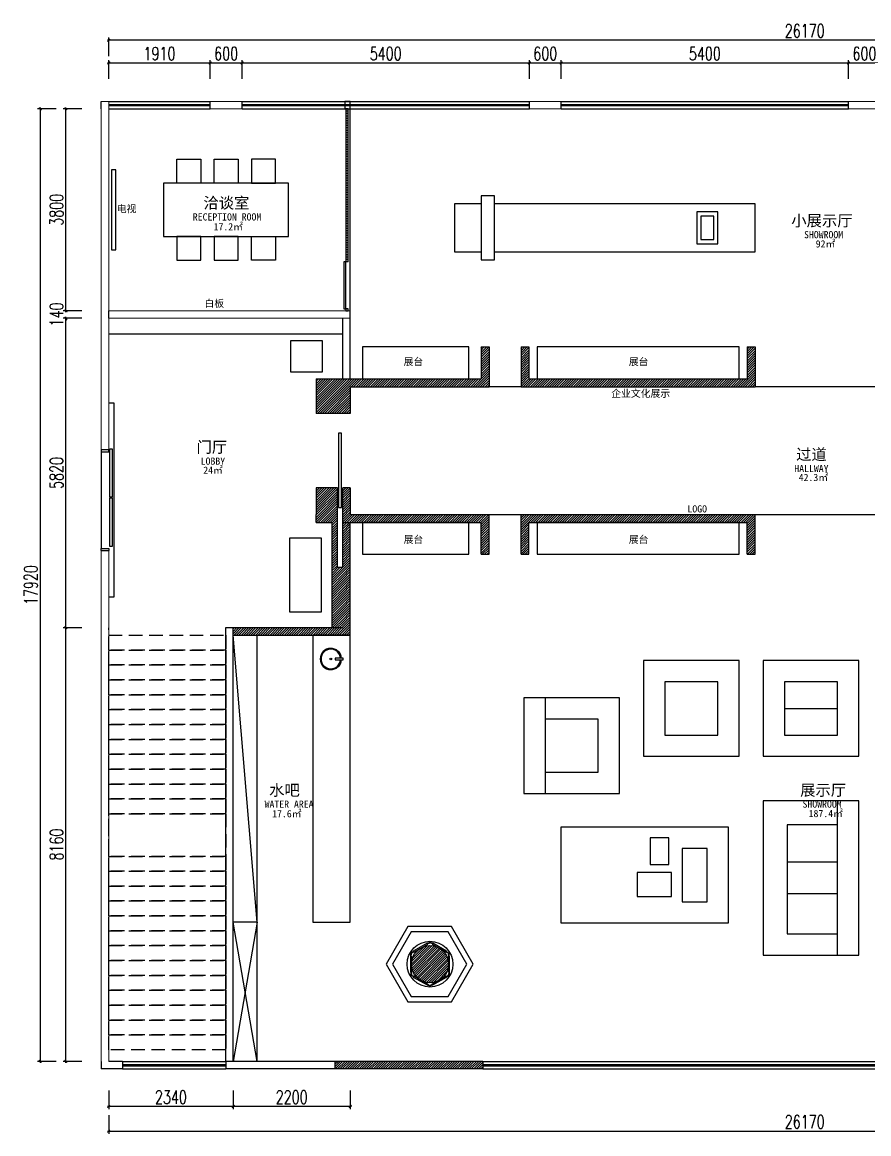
# Model space of a CAD drawing. Header units: millimetres. Extents: x 5625199 to 7433318, y -3316392 to -2552493.
# Drawn here: x 5625199 to 5641114, y -3289603 to -3268694 of the extents above; entities that cross this region are included whole.
import ezdxf

# ---------------------------------------------------------------- set-up
doc = ezdxf.new("R2010")
doc.units = ezdxf.units.MM
doc.header["$PDMODE"] = 35
doc.header["$PDSIZE"] = -10
doc.linetypes.add('DASHEDX2', pattern=[38.1, 25.4, -12.7])
for name, color, linetype in [('250', 250, 'Continuous'), ('8', 8, 'Continuous'), ('PL-固定家具', 155, 'Continuous'), ('PL-固定落地', 155, 'Continuous'), ('PL-文字标注', 2, 'Continuous'), ('PL-新建墙体', 5, 'Continuous'), ('PL-活动家具', 15, 'Continuous'), ('PL-门', 4, 'Continuous'), ('WALL', 160, 'Continuous')]:
    doc.layers.add(name, color=color, linetype=linetype)
doc.styles.add('标注-尺寸', font='simplex.shx', dxfattribs={"width": 0.7})
doc.styles.add('黑体', font='simhei.ttf')
doc.dimstyles.new('MS55', dxfattribs={"dimscale": 0, "dimtxt": 5, "dimasz": 1, "dimexe": 1, "dimexo": 0.8, "dimgap": 1, "dimtad": 1, "dimdec": 0, "dimrnd": 5, "dimdsep": 46, "dimtxsty": '标注-尺寸', "dimblk": 'ARCHTICK', "dimcen": 0, "dimdle": 0.5, "dimclrd": 256, "dimclre": 256, "dimclrt": 50, "dimadec": 0, "dimazin": 0, "dimtfac": 1, "dimtdec": 0, "dimtix": 1, "dimtofl": 0, "dimtmove": 2, "dimatfit": 3, "dimldrblk": 'jt2', "dimfxl": 6, "dimfxlon": 1, "dimtvp": 1, "dimtolj": 1, "dimtzin": 0, "dimarcsym": 0})
pattern_1 = [(45, (-621.367, -1107622.706), (-22.4506403, 22.4506403), [])]

# ---------------------------------------------------------------- blocks, each defined once
blk = doc.blocks.new('XP-4')
at = {"color": 0, "linetype": 'Continuous'}
blk.add_lwpolyline([(0, -16), (0, 16), (-179, 16), (-179, -16)], close=True, dxfattribs=at)
blk.add_circle((-276, 0), 20.9, dxfattribs=at)
blk.add_arc((-276, 0), 240, 3.7177, 356.2823, dxfattribs=at)
at = {"color": 8}
blk.add_arc((-276, 0), 221, 3.8796, 356.1204, dxfattribs=at)
blk = doc.blocks.new('_ArchTick')
at = {"color": 0, "linetype": 'ByBlock', "const_width": 0.4}
blk.add_lwpolyline([(-0.5, -0.5), (0.5, 0.5)], dxfattribs=at)
blk = doc.blocks.new('*D1378')
at = {"layer": '8', "lineweight": -2, "ltscale": 500, "transparency": 16777216}
for p, q in [((5626320, -3280083), (5625970, -3280083)), ((5626020, -3288267), (5626020, -3280058)), ((5626320, -3288242), (5625970, -3288242))]:
    blk.add_line(p, q, dxfattribs=at)
at = {"layer": 'Defpoints', "color": 0, "ltscale": 500, "transparency": 16777216}
for p in [(5626020, -3280083), (5629165, -3280083), (5627085, -3288242)]:
    blk.add_point(p, dxfattribs=at)
at = {"layer": '8', "linetype": 'ByBlock', "lineweight": -2, "ltscale": 500, "transparency": 16777216, "xscale": 50.00000000000001, "yscale": 50.00000000000001, "zscale": 50.00000000000001}
for p, rotation in [((5626020, -3280083), 90), ((5626020, -3288242), 270)]:
    blk.add_blockref('_ArchTick', p, dxfattribs=dict(at, rotation=rotation))
at = {"layer": '8', "color": 50, "ltscale": 500, "transparency": 16777216, "insert": (5625845, -3284163), "char_height": 250, "attachment_point": 5, "rotation": 90, "style": '标注-尺寸'}
blk.add_mtext('\\A1;8160', dxfattribs=at)
blk = doc.blocks.new('jt2')
at = {"ltscale": 0.1}
blk.add_line((0, 0), (-1, 0), dxfattribs=at)
at = {"color": 6, "ltscale": 0.1}
blk.add_lwpolyline([(-1.22, 1.26), (-0.72, 1.5), (0.02, 0), (-0.72, -1.5), (-1.22, -1.26), (0, 0), (-1.22, 1.26)], dxfattribs=at)
blk = doc.blocks.new('*D1379')
at = {"layer": '8', "lineweight": -2, "ltscale": 500, "transparency": 16777216}
for p, q in [((5626320, -3274262), (5625970, -3274262)), ((5626020, -3280108), (5626020, -3274237)), ((5626320, -3280083), (5625970, -3280083))]:
    blk.add_line(p, q, dxfattribs=at)
at = {"layer": 'Defpoints', "color": 0, "ltscale": 500, "transparency": 16777216}
for p in [(5626020, -3274262), (5628292, -3274262), (5629165, -3280083)]:
    blk.add_point(p, dxfattribs=at)
at = {"layer": '8', "linetype": 'ByBlock', "lineweight": -2, "ltscale": 500, "transparency": 16777216, "xscale": 50.00000000000001, "yscale": 50.00000000000001, "zscale": 50.00000000000001}
for p, rotation in [((5626020, -3274262), 90), ((5626020, -3280083), 270)]:
    blk.add_blockref('_ArchTick', p, dxfattribs=dict(at, rotation=rotation))
at = {"layer": '8', "color": 50, "ltscale": 500, "transparency": 16777216, "insert": (5625845, -3277173), "char_height": 250, "attachment_point": 5, "rotation": 90, "style": '标注-尺寸'}
blk.add_mtext('\\A1;5820', dxfattribs=at)
blk = doc.blocks.new('*D1380')
at = {"layer": '8', "lineweight": -2, "ltscale": 500, "transparency": 16777216}
for p, q in [((5626320, -3274122), (5625970, -3274122)), ((5626020, -3274122), (5626020, -3274072)), ((5626320, -3274262), (5625970, -3274262)), ((5626020, -3274262), (5626020, -3274312))]:
    blk.add_line(p, q, dxfattribs=at)
at = {"layer": 'Defpoints', "color": 0, "ltscale": 500, "transparency": 16777216}
for p in [(5626020, -3274122), (5628292, -3274122), (5628292, -3274262)]:
    blk.add_point(p, dxfattribs=at)
at = {"layer": '8', "linetype": 'ByBlock', "lineweight": -2, "ltscale": 500, "transparency": 16777216, "xscale": 50.00000000000001, "yscale": 50.00000000000001, "zscale": 50.00000000000001}
for p, rotation in [((5626020, -3274122), 270), ((5626020, -3274262), 90)]:
    blk.add_blockref('_ArchTick', p, dxfattribs=dict(at, rotation=rotation))
at = {"layer": '8', "color": 50, "ltscale": 500, "transparency": 16777216, "insert": (5625845, -3274192), "char_height": 250, "attachment_point": 5, "rotation": 90, "style": '标注-尺寸'}
blk.add_mtext('\\A1;140', dxfattribs=at)
blk = doc.blocks.new('*D1381')
at = {"layer": '8', "lineweight": -2, "ltscale": 500, "transparency": 16777216}
for p, q in [((5626320, -3270322), (5625970, -3270322)), ((5626020, -3274147), (5626020, -3270297)), ((5626320, -3274122), (5625970, -3274122))]:
    blk.add_line(p, q, dxfattribs=at)
at = {"layer": 'Defpoints', "color": 0, "ltscale": 500, "transparency": 16777216}
for p in [(5626020, -3270322), (5629033, -3270322), (5628292, -3274122)]:
    blk.add_point(p, dxfattribs=at)
at = {"layer": '8', "linetype": 'ByBlock', "lineweight": -2, "ltscale": 500, "transparency": 16777216, "xscale": 50.00000000000001, "yscale": 50.00000000000001, "zscale": 50.00000000000001}
for p, rotation in [((5626020, -3270322), 90), ((5626020, -3274122), 270)]:
    blk.add_blockref('_ArchTick', p, dxfattribs=dict(at, rotation=rotation))
at = {"layer": '8', "color": 50, "ltscale": 500, "transparency": 16777216, "insert": (5625845, -3272222), "char_height": 250, "attachment_point": 5, "rotation": 90, "style": '标注-尺寸'}
blk.add_mtext('\\A1;3800', dxfattribs=at)
blk = doc.blocks.new('*D1382')
at = {"layer": '8', "lineweight": -2, "ltscale": 500, "transparency": 16777216}
for p, q in [((5625838, -3270322), (5625488, -3270322)), ((5625538, -3270297), (5625538, -3288267)), ((5625838, -3288242), (5625488, -3288242))]:
    blk.add_line(p, q, dxfattribs=at)
at = {"layer": 'Defpoints', "color": 0, "ltscale": 500, "transparency": 16777216}
for p in [(5629033, -3270322), (5625538, -3288242), (5629615, -3288242)]:
    blk.add_point(p, dxfattribs=at)
at = {"layer": '8', "linetype": 'ByBlock', "lineweight": -2, "ltscale": 500, "transparency": 16777216, "xscale": 50.00000000000001, "yscale": 50.00000000000001, "zscale": 50.00000000000001}
for p, rotation in [((5625538, -3270322), 90), ((5625538, -3288242), 270)]:
    blk.add_blockref('_ArchTick', p, dxfattribs=dict(at, rotation=rotation))
at = {"layer": '8', "color": 50, "ltscale": 500, "transparency": 16777216, "insert": (5625363, -3279282), "char_height": 250, "attachment_point": 5, "rotation": 90, "style": '标注-尺寸'}
blk.add_mtext('\\A1;17920', dxfattribs=at)
blk = doc.blocks.new('*D1383')
at = {"layer": '8', "lineweight": -2, "ltscale": 500, "transparency": 16777216}
for p, q in [((5626800, -3269460), (5628758, -3269460)), ((5626825, -3269760), (5626825, -3269410)), ((5628733, -3269760), (5628733, -3269410))]:
    blk.add_line(p, q, dxfattribs=at)
at = {"layer": 'Defpoints', "color": 0, "ltscale": 500, "transparency": 16777216}
for p in [(5628733, -3269460), (5628733, -3270182), (5626825, -3271207)]:
    blk.add_point(p, dxfattribs=at)
at = {"layer": '8', "linetype": 'ByBlock', "lineweight": -2, "ltscale": 500, "transparency": 16777216, "xscale": 50.00000000000001, "yscale": 50.00000000000001, "zscale": 50.00000000000001, "rotation": 180}
blk.add_blockref('_ArchTick', (5626825, -3269460), dxfattribs=at)
at = {"layer": '8', "linetype": 'ByBlock', "lineweight": -2, "ltscale": 500, "transparency": 16777216, "xscale": 50.00000000000001, "yscale": 50.00000000000001, "zscale": 50.00000000000001}
blk.add_blockref('_ArchTick', (5628733, -3269460), dxfattribs=at)
at = {"layer": '8', "color": 50, "ltscale": 500, "transparency": 16777216, "insert": (5627779, -3269285), "char_height": 250, "attachment_point": 5, "style": '标注-尺寸'}
blk.add_mtext('\\A1;1910', dxfattribs=at)
blk = doc.blocks.new('*D1384')
at = {"layer": '8', "lineweight": -2, "ltscale": 500, "transparency": 16777216}
for p, q in [((5653020, -3269033), (5626800, -3269033)), ((5626825, -3269333), (5626825, -3268983)), ((5652995, -3269333), (5652995, -3268983))]:
    blk.add_line(p, q, dxfattribs=at)
at = {"layer": 'Defpoints', "color": 0, "ltscale": 500, "transparency": 16777216}
for p in [(5626825, -3269033), (5626825, -3270432), (5652995, -3270432)]:
    blk.add_point(p, dxfattribs=at)
at = {"layer": '8', "linetype": 'ByBlock', "lineweight": -2, "ltscale": 500, "transparency": 16777216, "xscale": 50.00000000000001, "yscale": 50.00000000000001, "zscale": 50.00000000000001, "rotation": 180}
blk.add_blockref('_ArchTick', (5626825, -3269033), dxfattribs=at)
at = {"layer": '8', "linetype": 'ByBlock', "lineweight": -2, "ltscale": 500, "transparency": 16777216, "xscale": 50.00000000000001, "yscale": 50.00000000000001, "zscale": 50.00000000000001}
blk.add_blockref('_ArchTick', (5652995, -3269033), dxfattribs=at)
at = {"layer": '8', "color": 50, "ltscale": 500, "transparency": 16777216, "insert": (5639910, -3268858), "char_height": 250, "attachment_point": 5, "style": '标注-尺寸'}
blk.add_mtext('\\A1;26170', dxfattribs=at)
blk = doc.blocks.new('*D1388')
at = {"layer": '8', "lineweight": -2, "ltscale": 500, "transparency": 16777216}
for p, q in [((5629165, -3288789), (5629165, -3289139)), ((5631365, -3288789), (5631365, -3289139)), ((5631390, -3289089), (5629140, -3289089))]:
    blk.add_line(p, q, dxfattribs=at)
at = {"layer": 'Defpoints', "color": 0, "ltscale": 500, "transparency": 16777216}
for p in [(5631365, -3280222), (5629165, -3283989), (5629165, -3289089)]:
    blk.add_point(p, dxfattribs=at)
at = {"layer": '8', "linetype": 'ByBlock', "lineweight": -2, "ltscale": 500, "transparency": 16777216, "xscale": 50.00000000000001, "yscale": 50.00000000000001, "zscale": 50.00000000000001, "rotation": 180}
blk.add_blockref('_ArchTick', (5629165, -3289089), dxfattribs=at)
at = {"layer": '8', "linetype": 'ByBlock', "lineweight": -2, "ltscale": 500, "transparency": 16777216, "xscale": 50.00000000000001, "yscale": 50.00000000000001, "zscale": 50.00000000000001}
blk.add_blockref('_ArchTick', (5631365, -3289089), dxfattribs=at)
at = {"layer": '8', "color": 50, "ltscale": 500, "transparency": 16777216, "insert": (5630265, -3288914), "char_height": 250, "attachment_point": 5, "style": '标注-尺寸'}
blk.add_mtext('\\A1;2200', dxfattribs=at)
blk = doc.blocks.new('*D1389')
at = {"layer": '8', "lineweight": -2, "ltscale": 500, "transparency": 16777216}
for p, q in [((5626825, -3288789), (5626825, -3289139)), ((5629165, -3288789), (5629165, -3289139)), ((5629190, -3289089), (5626800, -3289089))]:
    blk.add_line(p, q, dxfattribs=at)
at = {"layer": 'Defpoints', "color": 0, "ltscale": 500, "transparency": 16777216}
for p in [(5629165, -3283989), (5626825, -3284384), (5626825, -3289089)]:
    blk.add_point(p, dxfattribs=at)
at = {"layer": '8', "linetype": 'ByBlock', "lineweight": -2, "ltscale": 500, "transparency": 16777216, "xscale": 50.00000000000001, "yscale": 50.00000000000001, "zscale": 50.00000000000001, "rotation": 180}
blk.add_blockref('_ArchTick', (5626825, -3289089), dxfattribs=at)
at = {"layer": '8', "linetype": 'ByBlock', "lineweight": -2, "ltscale": 500, "transparency": 16777216, "xscale": 50.00000000000001, "yscale": 50.00000000000001, "zscale": 50.00000000000001}
blk.add_blockref('_ArchTick', (5629165, -3289089), dxfattribs=at)
at = {"layer": '8', "color": 50, "ltscale": 500, "transparency": 16777216, "insert": (5627995, -3288914), "char_height": 250, "attachment_point": 5, "style": '标注-尺寸'}
blk.add_mtext('\\A1;2340', dxfattribs=at)
blk = doc.blocks.new('*D1390')
at = {"layer": '8', "lineweight": -2, "ltscale": 500, "transparency": 16777216}
for p, q in [((5626825, -3289253), (5626825, -3289603)), ((5652995, -3289253), (5652995, -3289603)), ((5626800, -3289553), (5653020, -3289553))]:
    blk.add_line(p, q, dxfattribs=at)
at = {"layer": 'Defpoints', "color": 0, "ltscale": 500, "transparency": 16777216}
for p in [(5626825, -3284384), (5652995, -3288242), (5652995, -3289553)]:
    blk.add_point(p, dxfattribs=at)
at = {"layer": '8', "linetype": 'ByBlock', "lineweight": -2, "ltscale": 500, "transparency": 16777216, "xscale": 50.00000000000001, "yscale": 50.00000000000001, "zscale": 50.00000000000001, "rotation": 180}
blk.add_blockref('_ArchTick', (5626825, -3289553), dxfattribs=at)
at = {"layer": '8', "linetype": 'ByBlock', "lineweight": -2, "ltscale": 500, "transparency": 16777216, "xscale": 50.00000000000001, "yscale": 50.00000000000001, "zscale": 50.00000000000001}
blk.add_blockref('_ArchTick', (5652995, -3289553), dxfattribs=at)
at = {"layer": '8', "color": 50, "ltscale": 500, "transparency": 16777216, "insert": (5639910, -3289378), "char_height": 250, "attachment_point": 5, "style": '标注-尺寸'}
blk.add_mtext('\\A1;26170', dxfattribs=at)
blk = doc.blocks.new('*D1391')
at = {"layer": '8', "lineweight": -2, "ltscale": 500, "transparency": 16777216}
for p, q in [((5628708, -3269460), (5629358, -3269460)), ((5628733, -3269760), (5628733, -3269410)), ((5629333, -3269760), (5629333, -3269410))]:
    blk.add_line(p, q, dxfattribs=at)
at = {"layer": 'Defpoints', "color": 0, "ltscale": 500, "transparency": 16777216}
for p in [(5629333, -3269460), (5628733, -3270182), (5629333, -3270182)]:
    blk.add_point(p, dxfattribs=at)
at = {"layer": '8', "linetype": 'ByBlock', "lineweight": -2, "ltscale": 500, "transparency": 16777216, "xscale": 50.00000000000001, "yscale": 50.00000000000001, "zscale": 50.00000000000001, "rotation": 180}
blk.add_blockref('_ArchTick', (5628733, -3269460), dxfattribs=at)
at = {"layer": '8', "linetype": 'ByBlock', "lineweight": -2, "ltscale": 500, "transparency": 16777216, "xscale": 50.00000000000001, "yscale": 50.00000000000001, "zscale": 50.00000000000001}
blk.add_blockref('_ArchTick', (5629333, -3269460), dxfattribs=at)
at = {"layer": '8', "color": 50, "ltscale": 500, "transparency": 16777216, "insert": (5629033, -3269285), "char_height": 250, "attachment_point": 5, "style": '标注-尺寸'}
blk.add_mtext('\\A1;600', dxfattribs=at)
blk = doc.blocks.new('*D1392')
at = {"layer": '8', "lineweight": -2, "ltscale": 500, "transparency": 16777216}
for p, q in [((5629308, -3269460), (5634758, -3269460)), ((5629333, -3269760), (5629333, -3269410)), ((5634733, -3269760), (5634733, -3269410))]:
    blk.add_line(p, q, dxfattribs=at)
at = {"layer": 'Defpoints', "color": 0, "ltscale": 500, "transparency": 16777216}
for p in [(5634733, -3269460), (5629333, -3270182), (5634733, -3270182)]:
    blk.add_point(p, dxfattribs=at)
at = {"layer": '8', "linetype": 'ByBlock', "lineweight": -2, "ltscale": 500, "transparency": 16777216, "xscale": 50.00000000000001, "yscale": 50.00000000000001, "zscale": 50.00000000000001, "rotation": 180}
blk.add_blockref('_ArchTick', (5629333, -3269460), dxfattribs=at)
at = {"layer": '8', "linetype": 'ByBlock', "lineweight": -2, "ltscale": 500, "transparency": 16777216, "xscale": 50.00000000000001, "yscale": 50.00000000000001, "zscale": 50.00000000000001}
blk.add_blockref('_ArchTick', (5634733, -3269460), dxfattribs=at)
at = {"layer": '8', "color": 50, "ltscale": 500, "transparency": 16777216, "insert": (5632033, -3269285), "char_height": 250, "attachment_point": 5, "style": '标注-尺寸'}
blk.add_mtext('\\A1;5400', dxfattribs=at)
blk = doc.blocks.new('*D1393')
at = {"layer": '8', "lineweight": -2, "ltscale": 500, "transparency": 16777216}
for p, q in [((5634708, -3269460), (5635358, -3269460)), ((5634733, -3269760), (5634733, -3269410)), ((5635333, -3269760), (5635333, -3269410))]:
    blk.add_line(p, q, dxfattribs=at)
at = {"layer": 'Defpoints', "color": 0, "ltscale": 500, "transparency": 16777216}
for p in [(5635333, -3269460), (5634733, -3270182), (5635333, -3270182)]:
    blk.add_point(p, dxfattribs=at)
at = {"layer": '8', "linetype": 'ByBlock', "lineweight": -2, "ltscale": 500, "transparency": 16777216, "xscale": 50.00000000000001, "yscale": 50.00000000000001, "zscale": 50.00000000000001, "rotation": 180}
blk.add_blockref('_ArchTick', (5634733, -3269460), dxfattribs=at)
at = {"layer": '8', "linetype": 'ByBlock', "lineweight": -2, "ltscale": 500, "transparency": 16777216, "xscale": 50.00000000000001, "yscale": 50.00000000000001, "zscale": 50.00000000000001}
blk.add_blockref('_ArchTick', (5635333, -3269460), dxfattribs=at)
at = {"layer": '8', "color": 50, "ltscale": 500, "transparency": 16777216, "insert": (5635033, -3269285), "char_height": 250, "attachment_point": 5, "style": '标注-尺寸'}
blk.add_mtext('\\A1;600', dxfattribs=at)
blk = doc.blocks.new('*D1394')
at = {"layer": '8', "lineweight": -2, "ltscale": 500, "transparency": 16777216}
for p, q in [((5635308, -3269460), (5640758, -3269460)), ((5635333, -3269760), (5635333, -3269410)), ((5640733, -3269760), (5640733, -3269410))]:
    blk.add_line(p, q, dxfattribs=at)
at = {"layer": 'Defpoints', "color": 0, "ltscale": 500, "transparency": 16777216}
for p in [(5640733, -3269460), (5635333, -3270182), (5640733, -3270182)]:
    blk.add_point(p, dxfattribs=at)
at = {"layer": '8', "linetype": 'ByBlock', "lineweight": -2, "ltscale": 500, "transparency": 16777216, "xscale": 50.00000000000001, "yscale": 50.00000000000001, "zscale": 50.00000000000001, "rotation": 180}
blk.add_blockref('_ArchTick', (5635333, -3269460), dxfattribs=at)
at = {"layer": '8', "linetype": 'ByBlock', "lineweight": -2, "ltscale": 500, "transparency": 16777216, "xscale": 50.00000000000001, "yscale": 50.00000000000001, "zscale": 50.00000000000001}
blk.add_blockref('_ArchTick', (5640733, -3269460), dxfattribs=at)
at = {"layer": '8', "color": 50, "ltscale": 500, "transparency": 16777216, "insert": (5638033, -3269285), "char_height": 250, "attachment_point": 5, "style": '标注-尺寸'}
blk.add_mtext('\\A1;5400', dxfattribs=at)
blk = doc.blocks.new('*D1395')
at = {"layer": '8', "lineweight": -2, "ltscale": 500, "transparency": 16777216}
for p, q in [((5640708, -3269460), (5641358, -3269460)), ((5640733, -3269760), (5640733, -3269410)), ((5641333, -3269760), (5641333, -3269410))]:
    blk.add_line(p, q, dxfattribs=at)
at = {"layer": 'Defpoints', "color": 0, "ltscale": 500, "transparency": 16777216}
for p in [(5641333, -3269460), (5640733, -3270182), (5641333, -3270182)]:
    blk.add_point(p, dxfattribs=at)
at = {"layer": '8', "linetype": 'ByBlock', "lineweight": -2, "ltscale": 500, "transparency": 16777216, "xscale": 50.00000000000001, "yscale": 50.00000000000001, "zscale": 50.00000000000001, "rotation": 180}
blk.add_blockref('_ArchTick', (5640733, -3269460), dxfattribs=at)
at = {"layer": '8', "linetype": 'ByBlock', "lineweight": -2, "ltscale": 500, "transparency": 16777216, "xscale": 50.00000000000001, "yscale": 50.00000000000001, "zscale": 50.00000000000001}
blk.add_blockref('_ArchTick', (5641333, -3269460), dxfattribs=at)
at = {"layer": '8', "color": 50, "ltscale": 500, "transparency": 16777216, "insert": (5641033, -3269285), "char_height": 250, "attachment_point": 5, "style": '标注-尺寸'}
blk.add_mtext('\\A1;600', dxfattribs=at)

msp = doc.modelspace()

# ---------------------------------------------------------------- hatches: boundary and pattern name
at = {"layer": 'PL-新建墙体'}
h = msp.add_hatch(dxfattribs=at)
h.set_pattern_fill('ANSI31', color=251, scale=10)
h.set_pattern_definition(pattern_1)
h.paths.add_polyline_path([(5631225.2, -3275402.37), (5630725.2, -3275402.37), (5630725.2, -3275552.37), (5630725.22, -3276052.37), (5631365.2, -3276052.37), (5631365.2, -3275552.37), (5633976.33, -3275552.37), (5633976.33, -3274802.37), (5633826.33, -3274802.37), (5633826.33, -3275402.37), (5631365.2, -3275402.37)])
h.paths.add_polyline_path([(5634576.33, -3277952.37), (5634576.33, -3278702.37), (5634726.33, -3278702.37), (5634726.33, -3278102.37), (5638829.94, -3278102.37), (5638829.94, -3278702.37), (5638979.94, -3278702.37), (5638979.94, -3277952.37)])
h.paths.add_polyline_path([(5638979.94, -3275552.37), (5638979.94, -3274802.37), (5638829.94, -3274802.37), (5638829.94, -3275402.37), (5634726.33, -3275402.37), (5634726.33, -3274802.37), (5634576.33, -3274802.37), (5634576.33, -3275552.37)])
h.paths.add_polyline_path([(5645825.23, -3275552.37), (5645825.23, -3274802.37), (5645675.23, -3274802.37), (5645675.23, -3275402.37), (5641529.94, -3275402.37), (5641529.94, -3274802.37), (5641379.94, -3274802.37), (5641379.94, -3275552.37)])
h.paths.add_polyline_path([(5641379.94, -3277952.37), (5641379.94, -3278702.37), (5641529.94, -3278702.37), (5641529.94, -3278102.37), (5645675.23, -3278102.37), (5645675.23, -3278702.37), (5645825.23, -3278702.37), (5645825.23, -3277952.37)])
h.paths.add_polyline_path([(5648394.59, -3270182.26), (5648394.59, -3270242.26), (5648394.59, -3270262.26), (5648394.59, -3270322.26), (5648994.59, -3270322.26), (5648994.59, -3270722.26), (5649144.59, -3270722.26), (5649144.59, -3270322.26), (5649265.17, -3270322.26), (5649265.17, -3270182.26)])
h = msp.add_hatch(dxfattribs=at)
h.set_pattern_fill('ANSI31', color=251, scale=10)
h.set_pattern_definition(pattern_1)
h.paths.add_polyline_path([(5631225.2, -3280082.85), (5631225.2, -3278952.37), (5631125.2, -3278952.37), (5631125.2, -3277452.37), (5630725.28, -3277452.37), (5630725.2, -3277952.37), (5630725.29, -3278102.37), (5631025.2, -3278102.37), (5631025.2, -3280082.85)])
h.paths.add_polyline_path([(5633826.33, -3278102.37), (5633826.33, -3278702.37), (5633976.33, -3278702.37), (5633976.33, -3277952.37), (5631365.2, -3277952.37), (5631365.2, -3277452.37), (5631225.2, -3277452.37), (5631225.2, -3278102.37), (5631365.47, -3278102.37), (5631595.9, -3278102.37), (5633595.9, -3278102.37)])
h = msp.add_hatch(dxfattribs=at)
h.set_pattern_fill('ANSI31', color=251, scale=10)
h.set_pattern_definition(pattern_1)
h.paths.add_polyline_path([(5631225.2, -3278102.37), (5631225.2, -3280082.85), (5629165.18, -3280082.85), (5629165.18, -3280222.48), (5631365.39, -3280222.48), (5631365.47, -3278102.37)])
h = msp.add_hatch(dxfattribs=at)
h.set_pattern_fill('ANSI31', color=251, scale=10)
h.set_pattern_definition(pattern_1)
h.paths.add_polyline_path([(5633215.18, -3286412.43, 1), (5632515.18, -3286412.43, 1)])
h = msp.add_hatch(dxfattribs=at)
h.set_pattern_fill('ANSI31', color=251, scale=10)
h.set_pattern_definition(pattern_1)
h.paths.add_polyline_path([(5646312.02, -3288382.43), (5649085.18, -3288382.43), (5649085.18, -3288242.43), (5646312.02, -3288242.43)])
h.paths.add_polyline_path([(5633857.9, -3288382.43), (5633857.9, -3288242.43), (5631085.18, -3288242.43), (5631085.18, -3288382.43)])

# ---------------------------------------------------------------- linework, layer by layer
at = {"color": 255, "ltscale": 500}
for p, q in [((5626685.07, -3270322.26), (5626685.07, -3270182.26)), ((5626825.17, -3274262.26), (5626825.17, -3274122.26))]:
    msp.add_line(p, q, dxfattribs=at)
at = {"lineweight": 18}
for p, q in [((5626825.17, -3270182.26), (5626685.07, -3270182.26)), ((5626825.17, -3270182.26), (5626825.17, -3274122.26)), ((5626685.07, -3276732.75), (5626685.07, -3270322.26)), ((5626825.17, -3274262.26), (5626825.17, -3276732.75)), ((5626685.07, -3288242.43), (5626685.07, -3278632.75)), ((5626825.18, -3288242.43), (5626825.17, -3278632.75)), ((5631365.39, -3280222.48), (5629165.18, -3280222.48))]:
    msp.add_line(p, q, dxfattribs=at)
at = {"color": 250, "ltscale": 500}
for p, q in [((5626825.17, -3270182.26), (5628733.08, -3270182.26)), ((5629333.08, -3270182.26), (5634733.08, -3270182.26)), ((5635333.08, -3270182.26), (5640733.08, -3270182.26)), ((5626825.17, -3270322.26), (5628733.08, -3270322.26)), ((5629333.08, -3270322.26), (5634733.08, -3270322.26)), ((5635333.08, -3270322.26), (5640733.08, -3270322.26)), ((5626685.07, -3276772.75), (5626685.07, -3278592.75)), ((5627084.75, -3288242.43), (5629025.18, -3288242.43)), ((5627084.75, -3288382.43), (5629025.18, -3288382.43)), ((5633857.9, -3288242.43), (5646312.02, -3288242.43)), ((5633857.9, -3288382.43), (5646312.02, -3288382.43))]:
    msp.add_line(p, q, dxfattribs=at)
at = {"color": 255}
for p, q in [((5628733.08, -3270322.26), (5628733.08, -3270182.26)), ((5629333.08, -3270322.26), (5629333.08, -3270182.26)), ((5634733.08, -3270322.26), (5634733.08, -3270182.26)), ((5635333.08, -3270322.26), (5635333.08, -3270182.26)), ((5640733.08, -3270322.26), (5640733.08, -3270182.26)), ((5627084.75, -3288242.43), (5627084.75, -3288382.43)), ((5629025.18, -3288242.43), (5629025.18, -3288382.43))]:
    msp.add_line(p, q, dxfattribs=at)
at = {"color": 255, "lineweight": 9}
for p, q in [((5628733.08, -3270182.26), (5629333.08, -3270182.26)), ((5634733.08, -3270182.26), (5635333.08, -3270182.26)), ((5640733.08, -3270182.26), (5641333.08, -3270182.26)), ((5628733.08, -3270322.26), (5629333.08, -3270322.26)), ((5634733.08, -3270322.26), (5635333.08, -3270322.26)), ((5640733.08, -3270322.26), (5641333.08, -3270322.26))]:
    msp.add_line(p, q, dxfattribs=at)
at = {"color": 3, "ltscale": 500}
for p, q in [((5626825.17, -3270242.26), (5628733.08, -3270242.26)), ((5626825.17, -3270262.26), (5628733.08, -3270262.26)), ((5629333.08, -3270242.26), (5634733.08, -3270242.26)), ((5629333.08, -3270262.26), (5634733.08, -3270262.26)), ((5635333.08, -3270242.26), (5640733.08, -3270242.26)), ((5635333.08, -3270262.26), (5640733.08, -3270262.26)), ((5627084.75, -3288302.43), (5629025.18, -3288302.43)), ((5627084.75, -3288322.43), (5629025.18, -3288322.43)), ((5633857.9, -3288302.43), (5646312.02, -3288302.43)), ((5633857.9, -3288322.43), (5646312.02, -3288322.43))]:
    msp.add_line(p, q, dxfattribs=at)
at = {"lineweight": 9}
for p, q in [((5626825.17, -3274122.26), (5628885.18, -3274122.26)), ((5631365.2, -3274122.26), (5628885.18, -3274122.26)), ((5628885.18, -3274122.26), (5628885.18, -3274122.26)), ((5626825.17, -3274262.26), (5629025.18, -3274262.26)), ((5631365.2, -3274262.26), (5629025.18, -3274262.26))]:
    msp.add_line(p, q, dxfattribs=at)
at = {"ltscale": 500}
for p, q in [((5631365.2, -3275402.37), (5631365.2, -3274122.26)), ((5631225.2, -3275402.37), (5631225.2, -3274262.26)), ((5626685.07, -3276732.75), (5626825.17, -3276732.75)), ((5626685.07, -3278632.75), (5626825.17, -3278632.75)), ((5629165.18, -3280222.48), (5629165.18, -3280082.85)), ((5626685.07, -3288242.43), (5626685.07, -3288382.43)), ((5627084.75, -3288382.43), (5626685.07, -3288382.43)), ((5627084.75, -3288242.43), (5626825.18, -3288242.43)), ((5631085.18, -3288242.43), (5629025.18, -3288242.43)), ((5631085.18, -3288382.43), (5629025.18, -3288382.43))]:
    msp.add_line(p, q, dxfattribs=at)
at = {"color": 255, "lineweight": 18}
msp.add_line((5626825.17, -3285521.86), (5626825.17, -3280083.42), dxfattribs=at)
at = {"color": 255, "linetype": 'DASHEDX2', "ltscale": 10}
msp.add_line((5626825.18, -3287742.44), (5626825.18, -3280083.42), dxfattribs=at)
for p, q in [((5629025.18, -3288242.43), (5629025.18, -3280082.85)), ((5629165.18, -3288242.43), (5629165.18, -3280222.48)), ((5631085.18, -3288382.43), (5631085.18, -3288242.43))]:
    msp.add_line(p, q)
at = {"ltscale": 500}
for points in [[(5626685.07, -3276732.75), (5626685.07, -3276772.75), (5626825.07, -3276772.75), (5626825.07, -3276732.75)], [(5626685.07, -3278632.75), (5626685.07, -3278592.75), (5626825.07, -3278592.75), (5626825.07, -3278632.75)]]:
    msp.add_lwpolyline(points, dxfattribs=at)
at = {"color": 250, "linetype": 'DASHEDX2', "ltscale": 10}
for points in [[(5626825.18, -3280224.43), (5629025.18, -3280224.51), (5629025.18, -3280504.51), (5626825.18, -3280504.43)], [(5626825.18, -3280504.43), (5629025.18, -3280504.51), (5629025.18, -3280784.51), (5626825.18, -3280784.43)], [(5626825.18, -3280784.43), (5629025.18, -3280784.51), (5629025.18, -3281064.51), (5626825.18, -3281064.43)], [(5626825.18, -3281064.43), (5629025.18, -3281064.51), (5629025.18, -3281344.51), (5626825.18, -3281344.43)], [(5626825.18, -3281344.43), (5629025.18, -3281344.51), (5629025.18, -3281624.51), (5626825.18, -3281624.43)], [(5626825.18, -3281624.43), (5629025.18, -3281624.51), (5629025.18, -3281904.51), (5626825.18, -3281904.43)], [(5626825.18, -3281904.43), (5629025.18, -3281904.51), (5629025.18, -3282184.51), (5626825.18, -3282184.43)], [(5626825.18, -3282184.43), (5629025.18, -3282184.51), (5629025.18, -3282464.51), (5626825.18, -3282464.43)], [(5626825.18, -3282464.43), (5629025.18, -3282464.51), (5629025.18, -3282744.51), (5626825.18, -3282744.43)], [(5626825.18, -3282744.43), (5629025.18, -3282744.51), (5629025.18, -3283024.51), (5626825.18, -3283024.43)], [(5626825.18, -3283024.43), (5629025.18, -3283024.51), (5629025.18, -3283304.51), (5626825.18, -3283304.43)], [(5626825.18, -3283304.43), (5629025.18, -3283304.51), (5629025.18, -3283584.51), (5626825.18, -3283584.43)], [(5626825.18, -3283584.43), (5629025.18, -3283584.51), (5629025.18, -3284384.51), (5626825.18, -3284384.43)], [(5626825.18, -3284384.43), (5629025.18, -3284384.51), (5629025.18, -3284664.51), (5626825.18, -3284664.43)], [(5626825.18, -3284664.43), (5629025.18, -3284664.51), (5629025.18, -3284944.51), (5626825.18, -3284944.43)], [(5626825.18, -3284944.43), (5629025.18, -3284944.51), (5629025.18, -3285224.51), (5626825.18, -3285224.43)], [(5626825.18, -3285224.43), (5629025.18, -3285224.51), (5629025.18, -3285504.51), (5626825.18, -3285504.43)], [(5626825.18, -3285504.43), (5629025.18, -3285504.51), (5629025.18, -3285784.51), (5626825.18, -3285784.43)], [(5626825.18, -3285784.43), (5629025.18, -3285784.51), (5629025.18, -3286064.51), (5626825.18, -3286064.43)], [(5626825.18, -3286064.43), (5629025.18, -3286064.51), (5629025.18, -3286344.51), (5626825.18, -3286344.43)], [(5626825.18, -3286344.43), (5629025.18, -3286344.51), (5629025.18, -3286624.51), (5626825.18, -3286624.43)], [(5626825.18, -3286624.43), (5629025.18, -3286624.51), (5629025.18, -3286904.51), (5626825.18, -3286904.43)], [(5626825.18, -3286904.43), (5629025.18, -3286904.51), (5629025.18, -3287184.51), (5626825.18, -3287184.43)], [(5626825.18, -3287184.43), (5629025.18, -3287184.51), (5629025.18, -3287464.51), (5626825.18, -3287464.43)], [(5626825.18, -3287464.43), (5629025.18, -3287464.51), (5629025.18, -3287744.51), (5626825.18, -3287744.43)], [(5626825.18, -3287744.43), (5629025.18, -3287744.51), (5629025.18, -3288024.51), (5626825.18, -3288024.43)]]:
    msp.add_lwpolyline(points, close=True, dxfattribs=at)
at = {"layer": '250', "ltscale": 500}
for p, q in [((5634576.33, -3275552.37), (5633976.33, -3275552.37)), ((5641379.94, -3275552.37), (5638979.94, -3275552.37)), ((5633976.33, -3277952.37), (5634576.33, -3277952.37)), ((5638979.94, -3277952.37), (5641379.94, -3277952.37))]:
    msp.add_line(p, q, dxfattribs=at)
at = {"layer": 'PL-固定家具', "ltscale": 500}
for p, q in [((5631285.2, -3270322.15), (5631285.2, -3273202.26)), ((5631325.2, -3273202.15), (5631325.2, -3270322.15)), ((5631325.2, -3273202.26), (5631285.2, -3273202.26))]:
    msp.add_line(p, q, dxfattribs=at)
at = {"layer": 'PL-固定家具'}
for p, q in [((5631225.2, -3274562.26), (5626825.17, -3274562.26)), ((5629615.18, -3288242.43), (5629615.18, -3280222.48)), ((5629615.18, -3285622.48), (5629165.18, -3285622.48)), ((5629615.18, -3285622.48), (5629615.18, -3285622.48))]:
    msp.add_line(p, q, dxfattribs=at)
at = {"layer": 'PL-固定家具', "color": 250}
for p, q in [((5629615.18, -3285622.48), (5629165.18, -3280222.48)), ((5629615.18, -3285622.48), (5629165.18, -3288242.43)), ((5629615.18, -3288242.43), (5629165.18, -3285622.48))]:
    msp.add_line(p, q, dxfattribs=at)
at = {"layer": 'PL-固定家具', "color": 8}
for p, q in [((5632814.48, -3286024.38), (5632855.18, -3286002.19)), ((5632819.27, -3286033.16), (5632859.97, -3286010.97)), ((5632911.09, -3286033.16), (5632870.39, -3286010.97)), ((5632915.87, -3286024.38), (5632875.18, -3286002.19)), ((5632503.77, -3286262.31), (5632504.9, -3286215.97)), ((5632513.77, -3286262.56), (5632514.9, -3286216.21)), ((5632554.47, -3286174.51), (5632514.9, -3286198.65)), ((5632559.68, -3286183.04), (5632520.11, -3286207.19)), ((5633170.68, -3286183.04), (5633210.25, -3286207.19)), ((5633175.89, -3286174.51), (5633215.46, -3286198.65)), ((5633216.59, -3286262.56), (5633215.46, -3286216.21)), ((5633226.59, -3286262.31), (5633225.46, -3286215.97)), ((5632503.77, -3286562.56), (5632504.9, -3286608.9)), ((5632513.77, -3286562.31), (5632514.9, -3286608.65)), ((5632554.47, -3286650.36), (5632514.9, -3286626.21)), ((5632559.68, -3286641.83), (5632520.11, -3286617.68)), ((5633170.68, -3286641.83), (5633210.25, -3286617.68)), ((5633175.89, -3286650.36), (5633215.46, -3286626.21)), ((5633216.59, -3286562.31), (5633215.46, -3286608.65)), ((5633226.59, -3286562.56), (5633225.46, -3286608.9)), ((5632814.48, -3286800.48), (5632855.18, -3286822.68)), ((5632819.27, -3286791.7), (5632859.97, -3286813.9)), ((5632911.09, -3286791.7), (5632870.39, -3286813.9)), ((5632915.87, -3286800.48), (5632875.18, -3286822.68))]:
    msp.add_line(p, q, dxfattribs=at)
at = {"layer": 'PL-固定家具', "color": 250, "ltscale": 500}
for points in [[(5631285.2, -3270362.15), (5631325.2, -3270362.15), (5631325.2, -3270322.15), (5631285.2, -3270322.15)], [(5631285.2, -3270452.15), (5631325.2, -3270452.15), (5631325.2, -3270412.15), (5631285.2, -3270412.15)], [(5631285.2, -3270542.15), (5631325.2, -3270542.15), (5631325.2, -3270502.15), (5631285.2, -3270502.15)], [(5631285.2, -3270632.15), (5631325.2, -3270632.15), (5631325.2, -3270592.15), (5631285.2, -3270592.15)], [(5631285.2, -3270722.15), (5631325.2, -3270722.15), (5631325.2, -3270682.15), (5631285.2, -3270682.15)], [(5631285.2, -3270812.15), (5631325.2, -3270812.15), (5631325.2, -3270772.15), (5631285.2, -3270772.15)], [(5631285.2, -3270902.15), (5631325.2, -3270902.15), (5631325.2, -3270862.15), (5631285.2, -3270862.15)], [(5631285.2, -3270992.15), (5631325.2, -3270992.15), (5631325.2, -3270952.15), (5631285.2, -3270952.15)], [(5631285.2, -3271082.15), (5631325.2, -3271082.15), (5631325.2, -3271042.15), (5631285.2, -3271042.15)], [(5631285.2, -3271172.15), (5631325.2, -3271172.15), (5631325.2, -3271132.15), (5631285.2, -3271132.15)], [(5631285.2, -3271262.15), (5631325.2, -3271262.15), (5631325.2, -3271222.15), (5631285.2, -3271222.15)], [(5631285.2, -3271352.15), (5631325.2, -3271352.15), (5631325.2, -3271312.15), (5631285.2, -3271312.15)], [(5631285.2, -3271442.15), (5631325.2, -3271442.15), (5631325.2, -3271402.15), (5631285.2, -3271402.15)], [(5631285.2, -3271532.15), (5631325.2, -3271532.15), (5631325.2, -3271492.15), (5631285.2, -3271492.15)], [(5631285.2, -3271622.15), (5631325.2, -3271622.15), (5631325.2, -3271582.15), (5631285.2, -3271582.15)], [(5631285.2, -3271712.15), (5631325.2, -3271712.15), (5631325.2, -3271672.15), (5631285.2, -3271672.15)], [(5631285.2, -3271802.15), (5631325.2, -3271802.15), (5631325.2, -3271762.15), (5631285.2, -3271762.15)], [(5631285.2, -3271892.15), (5631325.2, -3271892.15), (5631325.2, -3271852.15), (5631285.2, -3271852.15)], [(5631285.2, -3271982.15), (5631325.2, -3271982.15), (5631325.2, -3271942.15), (5631285.2, -3271942.15)], [(5631285.2, -3272072.15), (5631325.2, -3272072.15), (5631325.2, -3272032.15), (5631285.2, -3272032.15)], [(5631285.2, -3272162.15), (5631325.2, -3272162.15), (5631325.2, -3272122.15), (5631285.2, -3272122.15)], [(5631285.2, -3272252.15), (5631325.2, -3272252.15), (5631325.2, -3272212.15), (5631285.2, -3272212.15)], [(5631285.2, -3272342.15), (5631325.2, -3272342.15), (5631325.2, -3272302.15), (5631285.2, -3272302.15)], [(5631285.2, -3272432.15), (5631325.2, -3272432.15), (5631325.2, -3272392.15), (5631285.2, -3272392.15)], [(5631285.2, -3272522.15), (5631325.2, -3272522.15), (5631325.2, -3272482.15), (5631285.2, -3272482.15)], [(5631285.2, -3272612.15), (5631325.2, -3272612.15), (5631325.2, -3272572.15), (5631285.2, -3272572.15)], [(5631285.2, -3272702.15), (5631325.2, -3272702.15), (5631325.2, -3272662.15), (5631285.2, -3272662.15)], [(5631285.2, -3272792.15), (5631325.2, -3272792.15), (5631325.2, -3272752.15), (5631285.2, -3272752.15)], [(5631285.2, -3272882.15), (5631325.2, -3272882.15), (5631325.2, -3272842.15), (5631285.2, -3272842.15)], [(5631285.2, -3272972.15), (5631325.2, -3272972.15), (5631325.2, -3272932.15), (5631285.2, -3272932.15)], [(5631285.2, -3273062.15), (5631325.2, -3273062.15), (5631325.2, -3273022.15), (5631285.2, -3273022.15)], [(5631285.2, -3273152.15), (5631325.2, -3273152.15), (5631325.2, -3273112.15), (5631285.2, -3273112.15)]]:
    msp.add_lwpolyline(points, close=True, dxfattribs=at)
at = {"layer": 'PL-固定家具', "ltscale": 500}
msp.add_lwpolyline([(5631285.2, -3274122.15), (5631325.2, -3274122.15), (5631325.2, -3274082.15), (5631285.2, -3274082.15)], close=True, dxfattribs=at)
at = {"layer": 'PL-固定家具', "color": 8}
for points in [[(5632735.28, -3286087.43), (5632821.88, -3286037.43), (5632811.88, -3286020.11), (5632552.07, -3286170.11), (5632562.07, -3286187.43), (5632648.67, -3286137.43)], [(5633081.69, -3286137.43), (5633168.29, -3286187.43), (5633178.29, -3286170.11), (5632918.48, -3286020.11), (5632908.48, -3286037.43), (5632995.08, -3286087.43)], [(5632518.77, -3286362.43), (5632518.77, -3286262.43), (5632498.77, -3286262.43), (5632498.77, -3286562.43), (5632518.77, -3286562.43), (5632518.77, -3286462.43)], [(5633211.59, -3286462.43), (5633211.59, -3286562.43), (5633231.59, -3286562.43), (5633231.59, -3286262.43), (5633211.59, -3286262.43), (5633211.59, -3286362.43)], [(5632648.67, -3286687.43), (5632562.07, -3286637.43), (5632552.07, -3286654.75), (5632811.88, -3286804.75), (5632821.88, -3286787.43), (5632735.28, -3286737.43)], [(5632995.08, -3286737.43), (5632908.48, -3286787.43), (5632918.48, -3286804.75), (5633178.29, -3286654.75), (5633168.29, -3286637.43), (5633081.69, -3286687.43)]]:
    msp.add_lwpolyline(points, dxfattribs=at)
at = {"layer": 'PL-固定家具', "color": 250}
msp.add_circle((5632865.18, -3286412.43), 430, dxfattribs=at)
at = {"layer": 'PL-固定家具'}
for centre in [(5632865.18, -3286002.43), (5632510.11, -3286207.43), (5633220.25, -3286207.43), (5632510.11, -3286617.43), (5633220.25, -3286617.43), (5632865.18, -3286822.43)]:
    msp.add_circle(centre, 10, dxfattribs=at)
at = {"layer": 'PL-固定落地', "color": 8, "ltscale": 500}
msp.add_line((5631365.2, -3274122.26), (5631365.2, -3270322.26), dxfattribs=at)
at = {"layer": 'PL-新建墙体'}
for p, q in [((5633826.33, -3274802.37), (5633976.33, -3274802.37)), ((5633826.33, -3274802.37), (5633826.33, -3275402.37)), ((5633976.33, -3274802.37), (5633976.33, -3275552.37)), ((5634576.33, -3274802.37), (5634576.33, -3275552.37)), ((5634576.33, -3274802.37), (5634726.33, -3274802.37)), ((5634726.33, -3274802.37), (5634726.33, -3275402.37)), ((5638829.94, -3274802.37), (5638979.94, -3274802.37)), ((5638829.94, -3274802.37), (5638829.94, -3275402.37)), ((5638979.94, -3274802.37), (5638979.94, -3275552.37)), ((5630725.2, -3275402.37), (5633826.33, -3275402.37)), ((5630725.2, -3275402.37), (5630725.2, -3275552.37)), ((5634726.33, -3275402.37), (5638829.94, -3275402.37)), ((5630725.2, -3275552.37), (5630725.22, -3276052.37)), ((5631365.2, -3275552.37), (5633976.33, -3275552.37)), ((5631365.2, -3275552.37), (5631365.2, -3276052.37)), ((5634576.33, -3275552.37), (5638979.94, -3275552.37)), ((5631365.2, -3276052.37), (5630725.22, -3276052.37)), ((5631125.2, -3277452.37), (5630725.27, -3277452.37)), ((5630725.28, -3277452.37), (5630725.29, -3277952.37)), ((5631125.2, -3278952.37), (5631125.2, -3277452.37)), ((5631225.2, -3278952.37), (5631225.2, -3277452.37)), ((5631365.2, -3277452.37), (5631225.2, -3277452.37)), ((5631365.2, -3277452.37), (5631365.2, -3277952.37)), ((5630725.29, -3278102.37), (5630725.2, -3277952.37)), ((5631365.2, -3277952.37), (5633976.33, -3277952.37)), ((5633976.33, -3278702.37), (5633976.33, -3277952.37)), ((5634576.33, -3277952.37), (5638979.94, -3277952.37)), ((5634576.33, -3278702.37), (5634576.33, -3277952.37)), ((5638979.94, -3278702.37), (5638979.94, -3277952.37)), ((5630725.29, -3278102.37), (5631025.2, -3278102.37)), ((5631025.2, -3280082.85), (5631025.2, -3278102.37)), ((5631225.2, -3278102.37), (5631365.2, -3278102.37)), ((5631365.39, -3280222.48), (5631365.47, -3278102.37)), ((5631365.47, -3278102.37), (5633826.33, -3278102.37)), ((5633826.33, -3278702.37), (5633826.33, -3278102.37)), ((5634726.33, -3278102.37), (5638829.94, -3278102.37)), ((5634726.33, -3278702.37), (5634726.33, -3278102.37)), ((5638829.94, -3278702.37), (5638829.94, -3278102.37)), ((5633826.33, -3278702.37), (5633976.33, -3278702.37)), ((5634576.33, -3278702.37), (5634726.33, -3278702.37)), ((5638829.94, -3278702.37), (5638979.94, -3278702.37)), ((5631225.2, -3278952.37), (5631125.2, -3278952.37)), ((5629025.18, -3280082.85), (5631225.2, -3280082.85)), ((5629165.18, -3280222.48), (5631365.2, -3280222.48)), ((5633857.9, -3288242.43), (5631085.18, -3288242.43)), ((5633857.9, -3288382.43), (5631085.18, -3288382.43)), ((5633857.9, -3288242.43), (5633857.9, -3288382.43)), ((5633857.9, -3288242.43), (5633857.9, -3288382.43))]:
    msp.add_line(p, q, dxfattribs=at)
msp.add_lwpolyline([(5631265.2, -3270322.26), (5631365.2, -3270322.26), (5631365.2, -3270182.26), (5631265.2, -3270182.26)], close=True, dxfattribs=at)
msp.add_circle((5632865.18, -3286412.43), 350, dxfattribs=at)
at = {"layer": 'PL-活动家具', "color": 250}
for p, q in [((5635027.59, -3281402.37), (5635027.59, -3283202.37)), ((5639527.59, -3281602.37), (5640527.59, -3281602.37)), ((5636027.59, -3281802.37), (5635027.59, -3281802.37)), ((5636027.59, -3282802.37), (5636027.59, -3281802.37)), ((5635027.59, -3282802.37), (5636027.59, -3282802.37)), ((5640527.59, -3286242.43), (5640527.59, -3283342.43)), ((5640527.59, -3283792.43), (5639577.59, -3283792.43)), ((5639577.59, -3283792.43), (5639577.59, -3285842.43)), ((5640527.59, -3284492.43), (5639577.59, -3284492.43)), ((5640527.59, -3285092.43), (5639577.59, -3285092.43)), ((5639577.59, -3285842.43), (5640527.59, -3285842.43))]:
    msp.add_line(p, q, dxfattribs=at)
at = {"layer": 'PL-活动家具'}
for points in [[(5626878.08, -3271472.26), (5626878.08, -3272972.26), (5626958.08, -3272972.26), (5626958.08, -3271472.26)], [(5627858.08, -3272722.26), (5630208.08, -3272722.26), (5630208.08, -3271722.26), (5627858.08, -3271722.26)], [(5633826.33, -3271962.31), (5633826.33, -3273162.31), (5634076.33, -3273162.31), (5634076.33, -3271962.31)], [(5637879.94, -3272862.31), (5638279.94, -3272862.31), (5638279.94, -3272262.31), (5637879.94, -3272262.31)], [(5630242.05, -3274688.99), (5630242.05, -3275269.47), (5630842.05, -3275269.47), (5630842.05, -3274688.99)], [(5631595.9, -3275402.37), (5633595.9, -3275402.37), (5633595.9, -3274802.37), (5631595.9, -3274802.37)], [(5634878.13, -3275402.37), (5638678.13, -3275402.37), (5638678.13, -3274802.37), (5634878.13, -3274802.37)], [(5631595.9, -3278702.37), (5633595.9, -3278702.37), (5633595.9, -3278102.37), (5631595.9, -3278102.37)], [(5634878.13, -3278702.37), (5638678.13, -3278702.37), (5638678.13, -3278102.37), (5634878.13, -3278102.37)], [(5630226.37, -3278402.37), (5630226.37, -3279782.85), (5630826.37, -3279782.85), (5630826.37, -3278402.37)], [(5630665.39, -3280222.48), (5630665.39, -3285622.48), (5631365.39, -3285622.48), (5631365.39, -3280222.48)]]:
    msp.add_lwpolyline(points, close=True, dxfattribs=at)
at = {"layer": 'PL-活动家具', "color": 8}
for points in [[(5628558.08, -3271272.26), (5628558.08, -3271722.26), (5628108.08, -3271722.26), (5628108.08, -3271272.26)], [(5629258.08, -3271272.26), (5629258.08, -3271722.26), (5628808.08, -3271722.26), (5628808.08, -3271272.26)], [(5629508.08, -3271272.26), (5629508.08, -3271722.26), (5629958.08, -3271722.26), (5629958.08, -3271272.26)], [(5628558.08, -3273172.26), (5628558.08, -3272722.26), (5628108.08, -3272722.26), (5628108.08, -3273172.26)], [(5629258.08, -3273172.26), (5629258.08, -3272722.26), (5628808.08, -3272722.26), (5628808.08, -3273172.26)], [(5629508.08, -3273172.26), (5629508.08, -3272722.26), (5629958.08, -3272722.26), (5629958.08, -3273172.26)], [(5636877.59, -3282502.37), (5638677.59, -3282502.37), (5638677.59, -3280702.37), (5636877.59, -3280702.37)], [(5639127.59, -3282502.37), (5640927.59, -3282502.37), (5640927.59, -3280702.37), (5639127.59, -3280702.37)], [(5634627.59, -3283202.37), (5636427.59, -3283202.37), (5636427.59, -3281402.37), (5634627.59, -3281402.37)], [(5639127.59, -3286242.43), (5640927.59, -3286242.43), (5640927.59, -3283342.43), (5639127.59, -3283342.43)], [(5635327.59, -3285638.12), (5638477.59, -3285638.12), (5638477.59, -3283838.12), (5635327.59, -3283838.12)]]:
    msp.add_lwpolyline(points, close=True, dxfattribs=at)
at = {"layer": 'PL-活动家具'}
for points in [[(5633826.33, -3272112.31), (5633326.33, -3272112.31), (5633326.33, -3273012.31), (5633826.33, -3273012.31)], [(5634076.33, -3273012.31), (5638979.94, -3273012.31), (5638979.94, -3272112.31), (5634076.33, -3272112.31)]]:
    msp.add_lwpolyline(points, dxfattribs=at)
at = {"layer": 'PL-活动家具', "color": 250}
for points in [[(5637959.94, -3272782.31), (5638199.94, -3272782.31), (5638199.94, -3272342.31), (5637959.94, -3272342.31)], [(5637277.59, -3282102.37), (5638277.59, -3282102.37), (5638277.59, -3281102.37), (5637277.59, -3281102.37)], [(5639527.59, -3282102.37), (5640527.59, -3282102.37), (5640527.59, -3281102.37), (5639527.59, -3281102.37)], [(5637007.59, -3284538.12), (5637357.59, -3284538.12), (5637357.59, -3284038.12), (5637007.59, -3284038.12)], [(5637607.59, -3285238.12), (5638077.59, -3285238.12), (5638077.59, -3284238.12), (5637607.59, -3284238.12)], [(5636757.59, -3285138.12), (5637407.59, -3285138.12), (5637407.59, -3284688.12), (5636757.59, -3284688.12)]]:
    msp.add_lwpolyline(points, close=True, dxfattribs=at)
at = {"layer": 'PL-门', "color": 250, "ltscale": 500}
for p, q in [((5626925.14, -3275862.75), (5626825.17, -3275862.75)), ((5626925.14, -3279502.75), (5626925.14, -3275862.75)), ((5626825.07, -3279502.75), (5626925.14, -3279502.75))]:
    msp.add_line(p, q, dxfattribs=at)
at = {"layer": 'PL-门'}
for points in [[(5631285.2, -3274082.15), (5631285.2, -3273202.15), (5631245.2, -3273202.15), (5631245.2, -3274082.15)], [(5631144.53, -3277825.19), (5631204.53, -3277825.19), (5631204.53, -3276425.19), (5631144.53, -3276425.19)]]:
    msp.add_lwpolyline(points, close=True, dxfattribs=at)
at = {"layer": 'PL-门', "color": 4, "ltscale": 500}
for points in [[(5626888.64, -3276719.94), (5626888.64, -3277629.94), (5626848.64, -3277629.94), (5626848.64, -3276719.94)], [(5626888.2, -3277643.25), (5626888.2, -3278553.25), (5626848.2, -3278553.25), (5626848.2, -3277643.25)]]:
    msp.add_lwpolyline(points, close=True, dxfattribs=at)
at = {"layer": 'WALL', "ltscale": 500}
for points in [[(5632451.46, -3285706.62), (5632043.72, -3286412.84), (5632451.46, -3287119.06), (5633266.93, -3287119.06), (5633674.66, -3286412.84), (5633266.93, -3285706.62)], [(5632509.19, -3285806.62), (5632159.19, -3286412.84), (5632509.19, -3287019.06), (5633209.19, -3287019.06), (5633559.19, -3286412.84), (5633209.19, -3285806.62)]]:
    msp.add_lwpolyline(points, close=True, dxfattribs=at)

# ---------------------------------------------------------------- block references
at = {"layer": 'PL-活动家具', "xscale": 0.8333333333333337, "yscale": 0.8333333333333337, "zscale": 0.8333333333333337}
msp.add_blockref('XP-4', (5631231.34, -3280672.16), dxfattribs=at)

# ---------------------------------------------------------------- texts
at = {"layer": 'PL-文字标注', "color": 2, "style": '黑体'}
for s, height, p in [('洽谈室', 211.2, (5628605.53, -3272198.21)), ('电视', 135.168, (5626976.98, -3272271.18)), ('RECEPTION ROOM', 135.168, (5628405.97, -3272423.83)), ('小展示厅', 211.2, (5639657.79, -3272532.03)), ('SHOWROOM', 135.168, (5639897.67, -3272757.65)), ('白板', 135.168, (5628626.15, -3274051.61)), ('展台', 135.168, (5632369.82, -3275146.96)), ('展台', 135.168, (5636603.01, -3275146.96)), ('企业文化展示', 135.168, (5636273.17, -3275745.28)), ('门厅', 211.2, (5628476.38, -3276791.79)), ('过道', 211.2, (5639749.15, -3276929.64)), ('LOBBY', 135.168, (5628554.46, -3277017.42)), ('HALLWAY', 135.168, (5639714.56, -3277155.27)), ('LOGO', 135.168, (5637705.56, -3277916.09)), ('展台', 135.168, (5632369.82, -3278491.54)), ('展台', 135.168, (5636603.01, -3278491.54)), ('水吧', 211.2, (5629841.16, -3283243.71)), ('展示厅', 211.2, (5639824.88, -3283243.71)), ('WATER AREA', 135.168, (5629756.28, -3283469.33)), ('SHOWROOM', 135.168, (5639869.16, -3283469.33))]:
    msp.add_text(s, height=height, dxfattribs=at).set_placement(p)
at = {"layer": 'PL-文字标注', "color": 2, "char_height": 135.168, "width": 1611.8285, "attachment_point": 1, "style": '黑体'}
for s, insert in [('17.2㎡', (5628797.05, -3272473.38)), ('92㎡', (5640117.04, -3272795.69)), ('24㎡', (5628602.22, -3277052.67)), ('42.3㎡', (5639797.61, -3277189.06)), ('17.6㎡', (5629897.66, -3283515.87)), ('187.4㎡', (5639984.23, -3283511.71))]:
    msp.add_mtext(s, dxfattribs=dict(at, insert=insert))

# ---------------------------------------------------------------- dimensions: what is measured, and where the dimension line sits
at = {"layer": '8', "color": 8, "ltscale": 500}
for base, p1, p2, override, picture, middle in [((5626825.17, -3269032.97), (5652994.76, -3270432.35), (5626825.17, -3270432.34), {"dimscale": 50}, '*D1384', (5639909.97, -3268857.97)), ((5628733.08, -3269459.72), (5626825.17, -3271207.08), (5628733.08, -3270182.26), {"dimscale": 50, "dimtxsty": '标注-尺寸', "dimldrblk": 'jt2'}, '*D1383', (5627779.13, -3269284.72)), ((5629333.08, -3269459.72), (5628733.08, -3270182.26), (5629333.08, -3270182.26), {"dimscale": 50, "dimtxsty": '标注-尺寸', "dimldrblk": 'jt2'}, '*D1391', (5629033.08, -3269284.72)), ((5634733.08, -3269459.72), (5629333.08, -3270182.26), (5634733.08, -3270182.26), {"dimscale": 50, "dimtxsty": '标注-尺寸', "dimldrblk": 'jt2'}, '*D1392', (5632033.08, -3269284.72)), ((5635333.08, -3269459.72), (5634733.08, -3270182.26), (5635333.08, -3270182.26), {"dimscale": 50, "dimtxsty": '标注-尺寸', "dimldrblk": 'jt2'}, '*D1393', (5635033.08, -3269284.72)), ((5640733.08, -3269459.72), (5635333.08, -3270182.26), (5640733.08, -3270182.26), {"dimscale": 50, "dimtxsty": '标注-尺寸', "dimldrblk": 'jt2'}, '*D1394', (5638033.08, -3269284.72)), ((5641333.08, -3269459.72), (5640733.08, -3270182.26), (5641333.08, -3270182.26), {"dimscale": 50, "dimtxsty": '标注-尺寸', "dimldrblk": 'jt2'}, '*D1395', (5641033.08, -3269284.72)), ((5629165.18, -3289088.93), (5631365.39, -3280222.48), (5629165.18, -3283988.64), {"dimscale": 50}, '*D1388', (5630265.29, -3288913.93)), ((5626825.18, -3289088.93), (5629165.18, -3283988.64), (5626825.18, -3284384.43), {"dimscale": 50}, '*D1389', (5627995.18, -3288913.93)), ((5652994.77, -3289553.28), (5626825.18, -3284384.43), (5652994.77, -3288242.43), {"dimscale": 50}, '*D1390', (5639909.97, -3289378.28))]:
    dim = msp.add_linear_dim(base=base, p1=p1, p2=p2, dimstyle='MS55', override=override, dxfattribs=at)
    dim.commit()
    dim.dimension.update_dxf_attribs({"geometry": picture, "text_midpoint": middle})
for base, p1, p2, picture, middle in [((5625538.48, -3288242.43), (5629033.08, -3270322.26), (5629615.18, -3288242.43), '*D1382', (5625363.48, -3279282.35)), ((5626020.28, -3270322.26), (5628291.84, -3274122.26), (5629033.08, -3270322.26), '*D1381', (5625845.28, -3272222.26)), ((5626020.28, -3274122.26), (5628291.84, -3274262.26), (5628291.84, -3274122.26), '*D1380', (5625845.28, -3274192.26)), ((5626020.28, -3274262.26), (5629165.18, -3280082.85), (5628291.84, -3274262.26), '*D1379', (5625845.28, -3277172.55)), ((5626020.28, -3280082.85), (5627084.75, -3288242.43), (5629165.18, -3280082.85), '*D1378', (5625845.28, -3284162.64))]:
    dim = msp.add_linear_dim(base=base, p1=p1, p2=p2, angle=90, dimstyle='MS55', override={"dimscale": 50}, dxfattribs=at)
    dim.commit()
    dim.dimension.update_dxf_attribs({"geometry": picture, "text_midpoint": middle})

doc.saveas('drawing.dxf')
